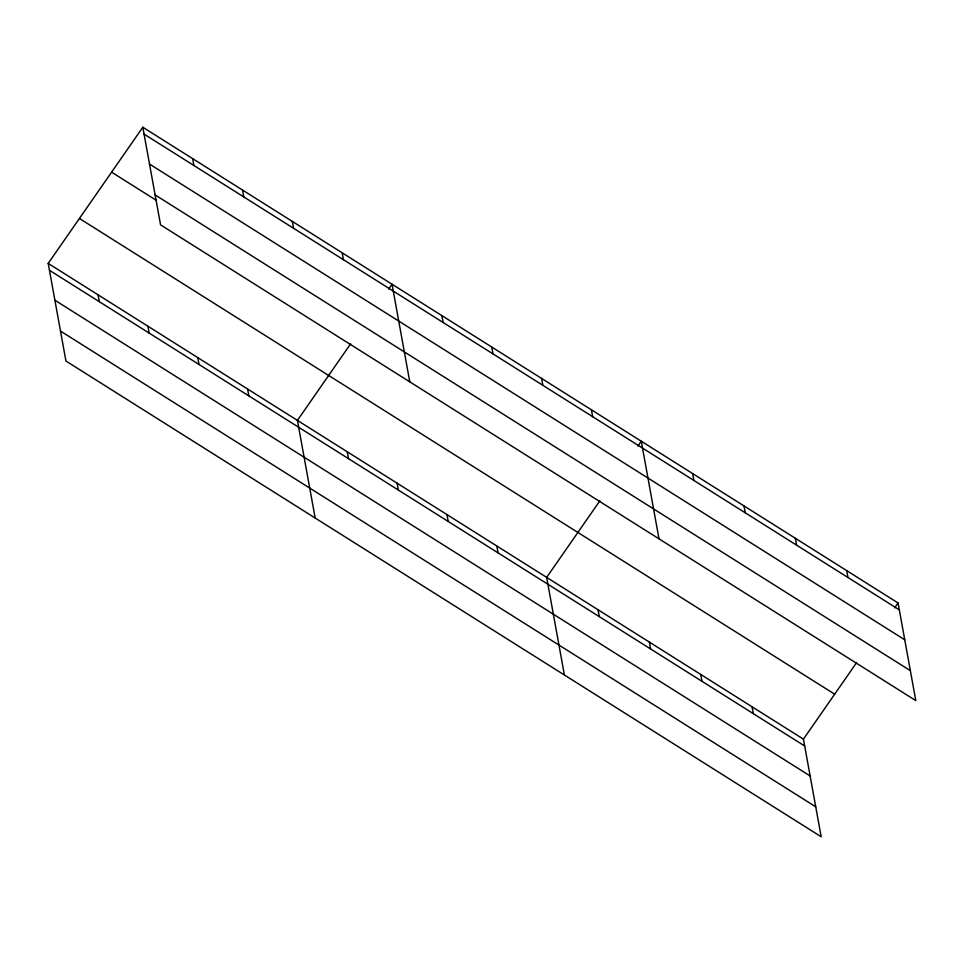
<?xml version="1.0" encoding="UTF-8"?>
<svg xmlns="http://www.w3.org/2000/svg" width="964" height="964" viewBox="0 0 964 964"><rect width="100%" height="100%" fill="white"/><g stroke="black" fill="none" stroke-linecap="round" stroke-linejoin="round"><path stroke-width="1.45" d="M856.671 662.521L803.434 739.135L821.183 836.764L65.938 361.03L48.2 263.401L142.817 127.236L898.062 602.97L915.8 700.599L160.566 224.865L142.817 127.236M350.667 343.774L297.43 420.388L315.168 518.017M388.673 289.079L392.047 284.223L409.784 381.865M599.897 500.774L546.66 577.388L564.398 675.017M637.903 446.079L641.277 441.223L659.014 538.852M894.676 607.826L898.062 602.97M144.07 134.117L899.304 609.851M149.516 164.061L904.75 639.795M155.12 194.921L910.353 670.655M111.595 172.17L156.457 200.428M79.422 218.467L834.667 694.201M48.2 263.401L803.434 739.135M49.453 270.282L804.687 746.016M54.888 300.226L810.134 775.96M60.503 331.086L815.737 806.82M846.705 570.616L847.946 577.496M795.348 538.274L796.589 545.154M743.991 505.919L745.244 512.8M752.077 706.781L753.33 713.661M692.634 473.565L693.887 480.446M700.732 674.439L701.973 681.319M649.375 642.084L650.616 648.965M591.426 409.821L592.679 416.701M598.017 609.73L599.259 616.611M541.587 378.418L542.84 385.299M491.736 347.028L492.99 353.909M496.809 545.986L498.063 552.866M441.898 315.626L443.139 322.506M446.971 514.583L448.212 521.464M397.12 483.181L398.373 490.074M342.196 252.833L343.449 259.714M347.269 451.791L348.522 458.671M292.357 221.431L293.61 228.311M242.506 190.029L243.759 196.909M247.579 388.986L248.833 395.867M192.667 158.626L193.909 165.507M197.74 357.596L198.994 364.476M147.89 326.194L149.143 333.074M98.051 294.791L99.292 301.672"/></g></svg>
